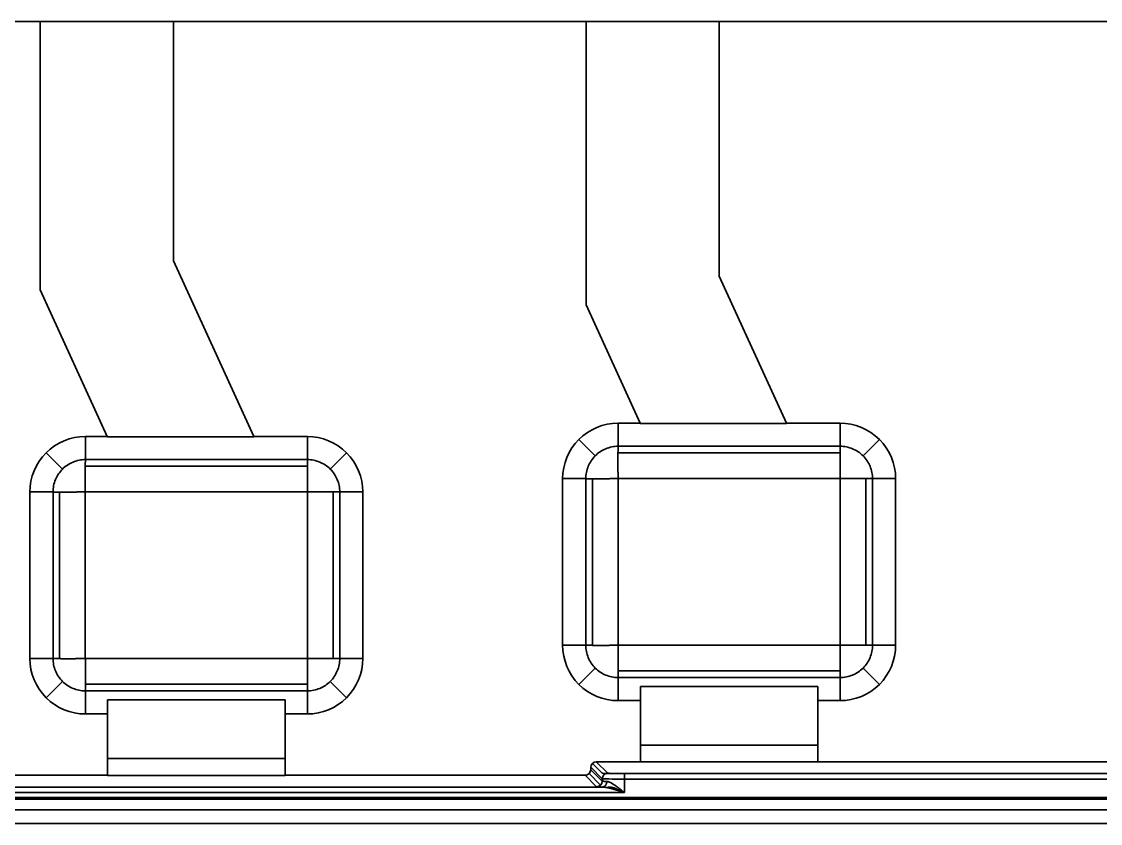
# Model space of a CAD drawing. Header units: millimetres. Extents: x 283 to 793, y 391 to 631.
# Drawn here: x 390.2 to 487.4, y 559.1 to 631.4 of the extents above; entities that cross this region are included whole.
import ezdxf

# ---------------------------------------------------------------- set-up
doc = ezdxf.new("R2010")
doc.units = ezdxf.units.MM
doc.layers.add('4', color=7, linetype='Continuous', true_color=0xffffff)

msp = doc.modelspace()

# ---------------------------------------------------------------- linework, layer by layer
at = {"layer": '4', "color": 7, "linetype": 'Continuous', "lineweight": 35}
for p, q in [((391.912, 631.351), (355.532, 631.351)), ((391.912, 631.351), (403.912, 631.351)), ((391.912, 631.351), (391.912, 607.188)), ((441.092, 631.351), (403.912, 631.351)), ((403.912, 631.351), (403.912, 609.8)), ((441.092, 631.351), (441.092, 605.818)), ((441.092, 631.351), (453.092, 631.351)), ((488.092, 631.351), (453.092, 631.351)), ((453.092, 631.351), (453.092, 608.43)), ((411.146, 593.973), (403.912, 609.8)), ((459.151, 595.173), (453.092, 608.43)), ((391.912, 607.188), (397.952, 593.973)), ((441.092, 605.818), (445.957, 595.173)), ((445.957, 595.173), (443.982, 595.173)), ((443.982, 595.173), (443.982, 593.089)), ((445.957, 595.173), (445.971, 595.142)), ((459.165, 595.142), (445.971, 595.142)), ((463.982, 595.173), (459.151, 595.173)), ((459.151, 595.173), (459.165, 595.142)), ((463.982, 595.173), (463.982, 593.089)), ((397.952, 593.973), (395.982, 593.973)), ((395.982, 593.973), (395.982, 591.889)), ((397.952, 593.973), (397.966, 593.942)), ((411.16, 593.942), (397.966, 593.942)), ((415.982, 593.973), (411.146, 593.973)), ((411.146, 593.973), (411.16, 593.942)), ((415.982, 593.973), (415.982, 591.889)), ((441.92, 592.235), (440.447, 593.708)), ((443.982, 593.089), (463.982, 593.089)), ((467.518, 593.708), (466.045, 592.235)), ((392.447, 592.508), (393.92, 591.035)), ((418.045, 591.035), (419.518, 592.508)), ((443.967, 592.493), (463.982, 592.493)), ((395.967, 591.293), (415.982, 591.293)), ((395.982, 591.889), (415.982, 591.889)), ((438.982, 590.173), (441.066, 590.173)), ((438.982, 575.173), (438.982, 590.173)), ((441.066, 575.173), (441.066, 590.173)), ((441.662, 575.158), (441.662, 590.167)), ((466.303, 590.188), (466.303, 575.173)), ((468.982, 590.173), (466.899, 590.173)), ((466.899, 590.173), (466.899, 575.173)), ((468.982, 590.173), (468.982, 575.173)), ((390.982, 573.973), (390.982, 588.973)), ((390.982, 588.973), (393.066, 588.973)), ((393.066, 573.973), (393.066, 588.973)), ((393.662, 573.958), (393.662, 588.967)), ((418.303, 588.988), (418.303, 573.973)), ((418.899, 588.973), (418.899, 573.973)), ((420.982, 588.973), (418.899, 588.973)), ((420.982, 588.973), (420.982, 573.973)), ((438.982, 575.173), (441.066, 575.173)), ((468.982, 575.173), (466.899, 575.173)), ((390.982, 573.973), (393.066, 573.973)), ((420.982, 573.973), (418.899, 573.973)), ((440.447, 571.637), (441.92, 573.111)), ((463.997, 572.852), (443.982, 572.852)), ((466.045, 573.111), (467.518, 571.637)), ((393.92, 571.911), (392.447, 570.437)), ((415.997, 571.652), (395.982, 571.652)), ((419.518, 570.437), (418.045, 571.911)), ((443.982, 570.173), (443.982, 572.256)), ((463.982, 572.256), (443.982, 572.256)), ((463.982, 570.173), (463.982, 572.256)), ((395.982, 568.973), (395.982, 571.056)), ((415.982, 571.056), (395.982, 571.056)), ((415.982, 568.973), (415.982, 571.056)), ((445.982, 570.173), (445.982, 571.447)), ((445.982, 571.447), (461.982, 571.447)), ((461.982, 571.447), (461.982, 570.173)), ((397.982, 568.973), (397.982, 570.247)), ((397.982, 570.247), (413.982, 570.247)), ((413.982, 570.247), (413.982, 568.973)), ((445.982, 570.173), (443.982, 570.173)), ((445.982, 570.173), (445.982, 564.673)), ((461.982, 564.673), (461.982, 570.173)), ((463.982, 570.173), (461.982, 570.173)), ((397.982, 568.973), (395.982, 568.973)), ((397.982, 568.973), (397.982, 563.454)), ((413.982, 563.454), (413.982, 568.973)), ((415.982, 568.973), (413.982, 568.973)), ((445.982, 566.173), (461.982, 566.173)), ((397.982, 564.973), (413.982, 564.973)), ((442.548, 563.135), (441.512, 564.17)), ((441.512, 563.956), (441.512, 564.17)), ((441.512, 563.956), (442.548, 562.92)), ((442.548, 563.637), (441.66, 564.526)), ((445.982, 564.673), (442.015, 564.673)), ((442.015, 564.673), (443.051, 563.637)), ((445.982, 564.673), (445.982, 564.659)), ((461.982, 564.659), (445.982, 564.659)), ((499.982, 564.673), (461.982, 564.673)), ((461.982, 564.673), (461.982, 564.659)), ((374.606, 563.454), (397.982, 563.454)), ((397.982, 563.454), (397.982, 563.44)), ((397.982, 563.44), (413.982, 563.44)), ((413.982, 563.454), (441.01, 563.454)), ((413.982, 563.454), (413.982, 563.44)), ((442.046, 562.418), (441.01, 563.454)), ((442.401, 562.565), (441.365, 563.601)), ((442.548, 563.135), (442.548, 562.92)), ((442.583, 562.914), (442.583, 563.13)), ((444.558, 563.109), (444.558, 563.611)), ((598.228, 563.611), (444.558, 563.611)), ((444.558, 563.603), (598.237, 563.603)), ((444.558, 563.109), (598.228, 563.109)), ((444.558, 561.89), (444.558, 563.109)), ((371.058, 561.89), (444.558, 561.89)), ((442.561, 562.392), (373.055, 562.392)), ((343.519, 561.312), (603.283, 561.312)), ((603.28, 561.329), (343.522, 561.329)), ((598.228, 561.444), (348.574, 561.444)), ((343.505, 560.324), (603.297, 560.324)), ((346.327, 559.114), (599.973, 559.114))]:
    msp.add_line(p, q, dxfattribs=at)
for centre, start, end in [((443.982, 590.173), 90, 180.00001), ((463.982, 590.173), 360, 90.00001), ((395.982, 588.973), 90, 180.00001), ((415.982, 588.973), 360, 90.00001), ((443.982, 575.173), 180, 270.00001), ((463.982, 575.173), 270, 0.00001), ((395.982, 573.973), 180, 270.00001), ((415.982, 573.973), 270, 0.00001)]:
    msp.add_arc(centre, 5, start, end, dxfattribs=at)
for centre, major_axis, ratio, start_param, end_param in [((441.01, 563.956), (-0.355, 0.355), 0.999695, 2.356347, 3.926839), ((442.015, 564.17), (0.355, -0.355), 0.999695, 2.356347, 3.926839), ((442.046, 562.92), (0.355, 0.355), 0.999695, 3.927143, 5.497635), ((443.051, 563.135), (-0.355, -0.355), 0.999695, 3.927143, 5.497635), ((444.558, 563.638), (2.01, 0), 0.017455, 3.163411, 4.712389), ((444.558, 563.135), (2.01, 0), 0.013091, 3.159046, 4.712389), ((444.558, 563.638), (1.507, 0), 0.017455, 3.159046, 4.712389)]:
    msp.add_ellipse(centre, major_axis=major_axis, ratio=ratio, start_param=start_param, end_param=end_param, dxfattribs=at)
for points, knots in [([(441.066, 590.173), (441.066, 590.364), (441.085, 590.555), (441.159, 590.929), (441.215, 591.112), (441.361, 591.465), (441.452, 591.634), (441.664, 591.952), (441.785, 592.1), (442.055, 592.37), (442.203, 592.492), (442.521, 592.704), (442.69, 592.794), (443.043, 592.94), (443.226, 592.996), (443.601, 593.07), (443.792, 593.089), (443.982, 593.089)], [0, 0, 0, 0, 0.125, 0.125, 0.25, 0.25, 0.375, 0.375, 0.5, 0.5, 0.625, 0.625, 0.75, 0.75, 0.875, 0.875, 1, 1, 1, 1]), ([(443.973, 590.182), (443.973, 590.191), (443.973, 590.209), (443.973, 590.235), (443.973, 590.262), (443.973, 590.288), (443.973, 590.315), (443.973, 590.341), (443.973, 590.367), (443.973, 590.392), (443.972, 590.418), (443.972, 590.444), (443.972, 590.469), (443.972, 590.494), (443.972, 590.519), (443.971, 590.544), (443.971, 590.569), (443.971, 590.594), (443.971, 590.618), (443.971, 590.642), (443.97, 590.666), (443.97, 590.69), (443.97, 590.714), (443.97, 590.738), (443.969, 590.761), (443.969, 590.785), (443.969, 590.808), (443.969, 590.831), (443.968, 590.853), (443.968, 590.876), (443.968, 590.899), (443.968, 590.921), (443.967, 590.943), (443.967, 590.965), (443.967, 590.987), (443.967, 591.008), (443.967, 591.029), (443.966, 591.051), (443.966, 591.072), (443.966, 591.093), (443.966, 591.113), (443.966, 591.134), (443.965, 591.154), (443.965, 591.174), (443.965, 591.194), (443.965, 591.214), (443.965, 591.234), (443.965, 591.253), (443.965, 591.272), (443.965, 591.291), (443.964, 591.31), (443.964, 591.329), (443.964, 591.347), (443.964, 591.366), (443.964, 591.384), (443.964, 591.402), (443.964, 591.42), (443.964, 591.437), (443.964, 591.455), (443.964, 591.472), (443.964, 591.489), (443.964, 591.506), (443.964, 591.523), (443.964, 591.54), (443.964, 591.556), (443.964, 591.572), (443.964, 591.589), (443.964, 591.604), (443.964, 591.62), (443.964, 591.636), (443.964, 591.651), (443.964, 591.666), (443.964, 591.681), (443.964, 591.696), (443.964, 591.711), (443.965, 591.726), (443.965, 591.74), (443.965, 591.754), (443.965, 591.769), (443.965, 591.782), (443.965, 591.796), (443.965, 591.81), (443.965, 591.823), (443.965, 591.837), (443.965, 591.85), (443.965, 591.863), (443.965, 591.876), (443.965, 591.888), (443.965, 591.901), (443.965, 591.913), (443.965, 591.925), (443.965, 591.937), (443.966, 591.949), (443.966, 591.961), (443.966, 591.973), (443.966, 591.984), (443.966, 591.996), (443.965, 592.023), (443.965, 592.065), (443.965, 592.121), (443.965, 592.176), (443.965, 592.229), (443.966, 592.28), (443.966, 592.329), (443.966, 592.376), (443.967, 592.422), (443.967, 592.466), (443.968, 592.508), (443.968, 592.549), (443.969, 592.588), (443.97, 592.626), (443.97, 592.662), (443.971, 592.696), (443.972, 592.729), (443.973, 592.76), (443.974, 592.79), (443.975, 592.819), (443.976, 592.846), (443.977, 592.872), (443.978, 592.896), (443.978, 592.92), (443.979, 592.942), (443.98, 592.963), (443.981, 592.982), (443.981, 593.001), (443.982, 593.018), (443.982, 593.035), (443.982, 593.05), (443.982, 593.06), (443.982, 593.064)], [0, 0, 0, 0, 0.006837, 0.013641, 0.020414, 0.027154, 0.033861, 0.040536, 0.047179, 0.053789, 0.060365, 0.066909, 0.07342, 0.079898, 0.086342, 0.092753, 0.099131, 0.105475, 0.111786, 0.118063, 0.124306, 0.130516, 0.136691, 0.142833, 0.148941, 0.155014, 0.161054, 0.167059, 0.173031, 0.178968, 0.18487, 0.190739, 0.196573, 0.202372, 0.208138, 0.213868, 0.219565, 0.225226, 0.230854, 0.236446, 0.242004, 0.247528, 0.253017, 0.258471, 0.26389, 0.269275, 0.274626, 0.279941, 0.285222, 0.290469, 0.295681, 0.300858, 0.306, 0.311108, 0.316181, 0.32122, 0.326224, 0.331193, 0.336128, 0.341029, 0.345895, 0.350726, 0.355523, 0.360286, 0.365014, 0.369708, 0.374367, 0.378992, 0.383583, 0.38814, 0.392663, 0.397151, 0.401605, 0.406025, 0.410411, 0.414764, 0.419082, 0.423366, 0.427617, 0.431833, 0.436016, 0.440166, 0.444281, 0.448364, 0.452412, 0.456428, 0.460409, 0.464358, 0.468273, 0.472155, 0.476004, 0.47982, 0.483603, 0.487353, 0.49107, 0.494754, 0.498406, 0.502025, 0.521028, 0.539813, 0.558379, 0.576729, 0.594862, 0.612781, 0.630486, 0.64798, 0.665264, 0.682341, 0.699214, 0.715884, 0.732356, 0.748632, 0.764717, 0.780613, 0.796326, 0.811859, 0.827217, 0.842406, 0.85743, 0.872296, 0.887009, 0.901574, 0.916, 0.930291, 0.944457, 0.958502, 0.972436, 0.986266, 1, 1, 1, 1]), ([(463.982, 590.182), (463.982, 590.346), (463.982, 590.51), (463.982, 590.834), (463.982, 590.993), (463.982, 591.304), (463.982, 591.455), (463.982, 591.745), (463.982, 591.884), (463.982, 592.144), (463.982, 592.266), (463.982, 592.491), (463.982, 592.593), (463.982, 592.776), (463.982, 592.856), (463.982, 592.991), (463.982, 593.047), (463.982, 593.089)], [0, 0, 0, 0, 0.125, 0.125, 0.25, 0.25, 0.375, 0.375, 0.5, 0.5, 0.625, 0.625, 0.75, 0.75, 0.875, 0.875, 1, 1, 1, 1]), ([(463.982, 593.089), (464.173, 593.089), (464.364, 593.07), (464.739, 592.996), (464.922, 592.94), (465.275, 592.794), (465.444, 592.704), (465.761, 592.492), (465.91, 592.37), (466.18, 592.1), (466.301, 591.952), (466.513, 591.634), (466.604, 591.465), (466.75, 591.112), (466.805, 590.929), (466.88, 590.555), (466.899, 590.364), (466.899, 590.173)], [0, 0, 0, 0, 0.125, 0.125, 0.25, 0.25, 0.375, 0.375, 0.5, 0.5, 0.625, 0.625, 0.75, 0.75, 0.875, 0.875, 1, 1, 1, 1]), ([(393.066, 588.973), (393.066, 589.164), (393.085, 589.355), (393.159, 589.729), (393.215, 589.912), (393.361, 590.265), (393.452, 590.434), (393.664, 590.752), (393.785, 590.9), (394.055, 591.17), (394.203, 591.292), (394.521, 591.504), (394.69, 591.594), (395.043, 591.74), (395.226, 591.796), (395.601, 591.87), (395.792, 591.889), (395.982, 591.889)], [0, 0, 0, 0, 0.125, 0.125, 0.25, 0.25, 0.375, 0.375, 0.5, 0.5, 0.625, 0.625, 0.75, 0.75, 0.875, 0.875, 1, 1, 1, 1]), ([(395.973, 588.982), (395.973, 588.991), (395.973, 589.009), (395.973, 589.035), (395.973, 589.062), (395.973, 589.088), (395.973, 589.115), (395.973, 589.141), (395.973, 589.167), (395.973, 589.192), (395.972, 589.218), (395.972, 589.244), (395.972, 589.269), (395.972, 589.294), (395.972, 589.319), (395.971, 589.344), (395.971, 589.369), (395.971, 589.394), (395.971, 589.418), (395.971, 589.442), (395.97, 589.466), (395.97, 589.49), (395.97, 589.514), (395.97, 589.538), (395.969, 589.561), (395.969, 589.585), (395.969, 589.608), (395.969, 589.631), (395.968, 589.653), (395.968, 589.676), (395.968, 589.699), (395.968, 589.721), (395.967, 589.743), (395.967, 589.765), (395.967, 589.787), (395.967, 589.808), (395.967, 589.829), (395.966, 589.851), (395.966, 589.872), (395.966, 589.893), (395.966, 589.913), (395.966, 589.934), (395.965, 589.954), (395.965, 589.974), (395.965, 589.994), (395.965, 590.014), (395.965, 590.034), (395.965, 590.053), (395.965, 590.072), (395.965, 590.091), (395.964, 590.11), (395.964, 590.129), (395.964, 590.147), (395.964, 590.166), (395.964, 590.184), (395.964, 590.202), (395.964, 590.22), (395.964, 590.237), (395.964, 590.255), (395.964, 590.272), (395.964, 590.289), (395.964, 590.306), (395.964, 590.323), (395.964, 590.34), (395.964, 590.356), (395.964, 590.372), (395.964, 590.389), (395.964, 590.404), (395.964, 590.42), (395.964, 590.436), (395.964, 590.451), (395.964, 590.466), (395.964, 590.481), (395.964, 590.496), (395.964, 590.511), (395.965, 590.526), (395.965, 590.54), (395.965, 590.554), (395.965, 590.569), (395.965, 590.582), (395.965, 590.596), (395.965, 590.61), (395.965, 590.623), (395.965, 590.637), (395.965, 590.65), (395.965, 590.663), (395.965, 590.676), (395.965, 590.688), (395.965, 590.701), (395.965, 590.713), (395.965, 590.725), (395.965, 590.737), (395.966, 590.749), (395.966, 590.761), (395.966, 590.773), (395.966, 590.784), (395.966, 590.796), (395.965, 590.823), (395.965, 590.865), (395.965, 590.921), (395.965, 590.976), (395.965, 591.029), (395.966, 591.08), (395.966, 591.129), (395.966, 591.176), (395.967, 591.222), (395.967, 591.266), (395.968, 591.308), (395.968, 591.349), (395.969, 591.388), (395.97, 591.426), (395.97, 591.462), (395.971, 591.496), (395.972, 591.529), (395.973, 591.56), (395.974, 591.59), (395.975, 591.619), (395.976, 591.646), (395.977, 591.672), (395.978, 591.696), (395.978, 591.72), (395.979, 591.742), (395.98, 591.763), (395.981, 591.782), (395.981, 591.801), (395.982, 591.818), (395.982, 591.835), (395.982, 591.85), (395.982, 591.86), (395.982, 591.864)], [0, 0, 0, 0, 0.006837, 0.013641, 0.020414, 0.027154, 0.033861, 0.040536, 0.047179, 0.053789, 0.060365, 0.066909, 0.07342, 0.079898, 0.086342, 0.092753, 0.099131, 0.105475, 0.111786, 0.118063, 0.124306, 0.130516, 0.136691, 0.142833, 0.148941, 0.155014, 0.161054, 0.167059, 0.173031, 0.178968, 0.18487, 0.190739, 0.196573, 0.202372, 0.208138, 0.213868, 0.219565, 0.225226, 0.230854, 0.236446, 0.242004, 0.247528, 0.253017, 0.258471, 0.26389, 0.269275, 0.274626, 0.279941, 0.285222, 0.290469, 0.295681, 0.300858, 0.306, 0.311108, 0.316181, 0.32122, 0.326224, 0.331193, 0.336128, 0.341029, 0.345895, 0.350726, 0.355523, 0.360286, 0.365014, 0.369708, 0.374367, 0.378992, 0.383583, 0.38814, 0.392663, 0.397151, 0.401605, 0.406025, 0.410411, 0.414764, 0.419082, 0.423366, 0.427617, 0.431833, 0.436016, 0.440166, 0.444281, 0.448364, 0.452412, 0.456428, 0.460409, 0.464358, 0.468273, 0.472155, 0.476004, 0.47982, 0.483603, 0.487353, 0.49107, 0.494754, 0.498406, 0.502025, 0.521028, 0.539813, 0.558379, 0.576729, 0.594862, 0.612781, 0.630486, 0.64798, 0.665264, 0.682341, 0.699214, 0.715884, 0.732356, 0.748632, 0.764717, 0.780613, 0.796326, 0.811859, 0.827217, 0.842406, 0.85743, 0.872296, 0.887009, 0.901574, 0.916, 0.930291, 0.944457, 0.958502, 0.972436, 0.986266, 1, 1, 1, 1]), ([(415.982, 588.982), (415.982, 589.146), (415.982, 589.31), (415.982, 589.634), (415.982, 589.793), (415.982, 590.104), (415.982, 590.255), (415.982, 590.545), (415.982, 590.684), (415.982, 590.944), (415.982, 591.066), (415.982, 591.291), (415.982, 591.393), (415.982, 591.576), (415.982, 591.656), (415.982, 591.791), (415.982, 591.847), (415.982, 591.889)], [0, 0, 0, 0, 0.125, 0.125, 0.25, 0.25, 0.375, 0.375, 0.5, 0.5, 0.625, 0.625, 0.75, 0.75, 0.875, 0.875, 1, 1, 1, 1]), ([(415.982, 591.889), (416.173, 591.889), (416.364, 591.87), (416.739, 591.796), (416.922, 591.74), (417.275, 591.594), (417.444, 591.504), (417.761, 591.292), (417.91, 591.17), (418.18, 590.9), (418.301, 590.752), (418.513, 590.434), (418.604, 590.265), (418.75, 589.912), (418.805, 589.729), (418.88, 589.355), (418.899, 589.164), (418.899, 588.973)], [0, 0, 0, 0, 0.125, 0.125, 0.25, 0.25, 0.375, 0.375, 0.5, 0.5, 0.625, 0.625, 0.75, 0.75, 0.875, 0.875, 1, 1, 1, 1]), ([(443.973, 590.182), (443.964, 590.182), (443.945, 590.182), (443.917, 590.182), (443.888, 590.182), (443.86, 590.182), (443.831, 590.182), (443.803, 590.182), (443.775, 590.181), (443.746, 590.181), (443.718, 590.181), (443.69, 590.181), (443.662, 590.18), (443.633, 590.18), (443.605, 590.18), (443.577, 590.179), (443.549, 590.179), (443.521, 590.178), (443.493, 590.178), (443.465, 590.177), (443.437, 590.177), (443.409, 590.176), (443.381, 590.176), (443.353, 590.175), (443.325, 590.175), (443.298, 590.174), (443.27, 590.173), (443.243, 590.173), (443.215, 590.172), (443.188, 590.171), (443.16, 590.17), (443.133, 590.169), (443.106, 590.169), (443.078, 590.168), (443.051, 590.167), (443.024, 590.166), (443.003, 590.165), (442.986, 590.165), (442.97, 590.164), (442.947, 590.164), (442.918, 590.164), (442.883, 590.164), (442.842, 590.164), (442.794, 590.164), (442.741, 590.164), (442.682, 590.164), (442.618, 590.164), (442.548, 590.164), (442.473, 590.164), (442.394, 590.164), (442.31, 590.164), (442.223, 590.165), (442.151, 590.165), (442.095, 590.165), (442.057, 590.165), (442.02, 590.165), (441.983, 590.165), (441.946, 590.165), (441.91, 590.166), (441.875, 590.166), (441.84, 590.166), (441.806, 590.166), (441.772, 590.166), (441.739, 590.166), (441.706, 590.166), (441.674, 590.167), (441.643, 590.167), (441.612, 590.167), (441.582, 590.167), (441.553, 590.167), (441.524, 590.167), (441.496, 590.168), (441.468, 590.168), (441.441, 590.168), (441.415, 590.168), (441.39, 590.168), (441.365, 590.169), (441.341, 590.169), (441.317, 590.169), (441.295, 590.169), (441.273, 590.17), (441.251, 590.17), (441.231, 590.17), (441.211, 590.17), (441.192, 590.171), (441.173, 590.171), (441.156, 590.171), (441.139, 590.171), (441.123, 590.172), (441.107, 590.172), (441.093, 590.172), (441.079, 590.172), (441.07, 590.173), (441.066, 590.173)], [0, 0, 0, 0, 0.00721, 0.014419, 0.021629, 0.028838, 0.036048, 0.043257, 0.050467, 0.057677, 0.064887, 0.072096, 0.079306, 0.086516, 0.093726, 0.100937, 0.108147, 0.115357, 0.122568, 0.129778, 0.136989, 0.1442, 0.151411, 0.158622, 0.165833, 0.173045, 0.180256, 0.187468, 0.19468, 0.201892, 0.209105, 0.216317, 0.22353, 0.230743, 0.237957, 0.24517, 0.252384, 0.254972, 0.259297, 0.265361, 0.273163, 0.282703, 0.293981, 0.306997, 0.321751, 0.338243, 0.356474, 0.376442, 0.398148, 0.421593, 0.446775, 0.473695, 0.502353, 0.514795, 0.527236, 0.539677, 0.552118, 0.564559, 0.577, 0.589441, 0.601882, 0.614323, 0.626764, 0.639206, 0.651647, 0.664088, 0.676529, 0.68897, 0.701411, 0.713852, 0.726293, 0.738735, 0.751176, 0.763617, 0.776058, 0.788499, 0.80094, 0.813382, 0.825823, 0.838264, 0.850705, 0.863146, 0.875588, 0.888029, 0.90047, 0.912911, 0.925352, 0.937794, 0.950235, 0.962676, 0.975117, 0.987559, 1, 1, 1, 1]), ([(463.992, 590.182), (464.001, 590.182), (464.018, 590.182), (464.045, 590.182), (464.072, 590.182), (464.098, 590.182), (464.124, 590.182), (464.15, 590.182), (464.176, 590.182), (464.202, 590.183), (464.228, 590.183), (464.253, 590.183), (464.279, 590.183), (464.304, 590.183), (464.329, 590.184), (464.354, 590.184), (464.379, 590.184), (464.403, 590.184), (464.428, 590.184), (464.452, 590.185), (464.476, 590.185), (464.5, 590.185), (464.524, 590.185), (464.547, 590.186), (464.571, 590.186), (464.594, 590.186), (464.617, 590.186), (464.64, 590.187), (464.663, 590.187), (464.686, 590.187), (464.708, 590.187), (464.73, 590.188), (464.752, 590.188), (464.774, 590.188), (464.796, 590.188), (464.818, 590.188), (464.839, 590.189), (464.86, 590.189), (464.881, 590.189), (464.902, 590.189), (464.923, 590.189), (464.943, 590.19), (464.964, 590.19), (464.984, 590.19), (465.004, 590.19), (465.024, 590.19), (465.043, 590.19), (465.063, 590.19), (465.082, 590.191), (465.101, 590.191), (465.12, 590.191), (465.139, 590.191), (465.157, 590.191), (465.175, 590.191), (465.194, 590.191), (465.212, 590.191), (465.229, 590.191), (465.247, 590.191), (465.265, 590.191), (465.282, 590.191), (465.299, 590.191), (465.316, 590.191), (465.333, 590.191), (465.349, 590.191), (465.366, 590.191), (465.382, 590.191), (465.398, 590.191), (465.414, 590.191), (465.43, 590.191), (465.445, 590.191), (465.461, 590.191), (465.476, 590.191), (465.491, 590.191), (465.506, 590.191), (465.521, 590.191), (465.535, 590.191), (465.55, 590.191), (465.564, 590.191), (465.578, 590.19), (465.592, 590.19), (465.606, 590.19), (465.619, 590.19), (465.633, 590.19), (465.646, 590.19), (465.659, 590.19), (465.672, 590.19), (465.685, 590.19), (465.698, 590.19), (465.71, 590.19), (465.723, 590.19), (465.735, 590.19), (465.747, 590.19), (465.759, 590.19), (465.771, 590.19), (465.782, 590.19), (465.794, 590.19), (465.805, 590.19), (465.832, 590.19), (465.875, 590.19), (465.931, 590.19), (465.986, 590.19), (466.038, 590.19), (466.089, 590.19), (466.139, 590.189), (466.186, 590.189), (466.232, 590.189), (466.276, 590.188), (466.318, 590.188), (466.359, 590.187), (466.398, 590.186), (466.435, 590.186), (466.471, 590.185), (466.506, 590.184), (466.538, 590.183), (466.57, 590.182), (466.6, 590.181), (466.628, 590.18), (466.656, 590.179), (466.682, 590.179), (466.706, 590.178), (466.729, 590.177), (466.752, 590.176), (466.772, 590.175), (466.792, 590.175), (466.811, 590.174), (466.828, 590.174), (466.844, 590.173), (466.86, 590.173), (466.869, 590.173), (466.874, 590.173)], [0, 0, 0, 0, 0.006837, 0.013642, 0.020414, 0.027155, 0.033862, 0.040538, 0.04718, 0.05379, 0.060367, 0.066911, 0.073423, 0.0799, 0.086345, 0.092756, 0.099134, 0.105479, 0.111789, 0.118067, 0.12431, 0.13052, 0.136695, 0.142837, 0.148945, 0.155019, 0.161059, 0.167064, 0.173036, 0.178973, 0.184876, 0.190744, 0.196579, 0.202378, 0.208144, 0.213875, 0.219571, 0.225233, 0.23086, 0.236453, 0.242011, 0.247535, 0.253024, 0.258478, 0.263898, 0.269283, 0.274634, 0.279949, 0.285231, 0.290477, 0.295689, 0.300866, 0.306009, 0.311117, 0.31619, 0.321229, 0.326233, 0.331203, 0.336138, 0.341038, 0.345904, 0.350736, 0.355533, 0.360296, 0.365024, 0.369718, 0.374377, 0.379003, 0.383594, 0.38815, 0.392673, 0.397161, 0.401616, 0.406036, 0.410422, 0.414774, 0.419093, 0.423377, 0.427627, 0.431844, 0.436027, 0.440177, 0.444293, 0.448375, 0.452423, 0.456439, 0.460421, 0.464369, 0.468284, 0.472167, 0.476016, 0.479831, 0.483614, 0.487364, 0.491082, 0.494766, 0.498418, 0.502037, 0.521039, 0.539823, 0.558389, 0.576739, 0.594872, 0.61279, 0.630495, 0.647988, 0.665272, 0.682349, 0.699221, 0.715891, 0.732362, 0.748638, 0.764722, 0.780618, 0.79633, 0.811863, 0.827221, 0.842409, 0.857434, 0.872299, 0.887011, 0.901576, 0.916002, 0.930293, 0.944458, 0.958503, 0.972437, 0.986266, 1, 1, 1, 1]), ([(395.973, 588.982), (395.964, 588.982), (395.945, 588.982), (395.917, 588.982), (395.888, 588.982), (395.86, 588.982), (395.831, 588.982), (395.803, 588.982), (395.775, 588.981), (395.746, 588.981), (395.718, 588.981), (395.69, 588.981), (395.662, 588.98), (395.633, 588.98), (395.605, 588.98), (395.577, 588.979), (395.549, 588.979), (395.521, 588.978), (395.493, 588.978), (395.465, 588.977), (395.437, 588.977), (395.409, 588.976), (395.381, 588.976), (395.353, 588.975), (395.325, 588.975), (395.298, 588.974), (395.27, 588.973), (395.243, 588.973), (395.215, 588.972), (395.188, 588.971), (395.16, 588.97), (395.133, 588.969), (395.106, 588.969), (395.078, 588.968), (395.051, 588.967), (395.024, 588.966), (395.003, 588.965), (394.986, 588.965), (394.97, 588.964), (394.947, 588.964), (394.918, 588.964), (394.883, 588.964), (394.842, 588.964), (394.794, 588.964), (394.741, 588.964), (394.682, 588.964), (394.618, 588.964), (394.548, 588.964), (394.473, 588.964), (394.394, 588.964), (394.31, 588.964), (394.223, 588.965), (394.151, 588.965), (394.095, 588.965), (394.057, 588.965), (394.02, 588.965), (393.983, 588.965), (393.946, 588.965), (393.91, 588.966), (393.875, 588.966), (393.84, 588.966), (393.806, 588.966), (393.772, 588.966), (393.739, 588.966), (393.706, 588.966), (393.674, 588.967), (393.643, 588.967), (393.612, 588.967), (393.582, 588.967), (393.553, 588.967), (393.524, 588.967), (393.496, 588.968), (393.468, 588.968), (393.441, 588.968), (393.415, 588.968), (393.39, 588.968), (393.365, 588.969), (393.341, 588.969), (393.317, 588.969), (393.295, 588.969), (393.273, 588.97), (393.251, 588.97), (393.231, 588.97), (393.211, 588.97), (393.192, 588.971), (393.173, 588.971), (393.156, 588.971), (393.139, 588.971), (393.123, 588.972), (393.107, 588.972), (393.093, 588.972), (393.079, 588.972), (393.07, 588.973), (393.066, 588.973)], [0, 0, 0, 0, 0.00721, 0.014419, 0.021629, 0.028838, 0.036048, 0.043257, 0.050467, 0.057677, 0.064887, 0.072096, 0.079306, 0.086516, 0.093726, 0.100937, 0.108147, 0.115357, 0.122568, 0.129778, 0.136989, 0.1442, 0.151411, 0.158622, 0.165833, 0.173045, 0.180256, 0.187468, 0.19468, 0.201892, 0.209105, 0.216317, 0.22353, 0.230743, 0.237957, 0.24517, 0.252384, 0.254972, 0.259297, 0.265361, 0.273163, 0.282703, 0.293981, 0.306997, 0.321751, 0.338243, 0.356474, 0.376442, 0.398148, 0.421593, 0.446775, 0.473695, 0.502353, 0.514795, 0.527236, 0.539677, 0.552118, 0.564559, 0.577, 0.589441, 0.601882, 0.614323, 0.626764, 0.639206, 0.651647, 0.664088, 0.676529, 0.68897, 0.701411, 0.713852, 0.726293, 0.738735, 0.751176, 0.763617, 0.776058, 0.788499, 0.80094, 0.813382, 0.825823, 0.838264, 0.850705, 0.863146, 0.875588, 0.888029, 0.90047, 0.912911, 0.925352, 0.937794, 0.950235, 0.962676, 0.975117, 0.987559, 1, 1, 1, 1]), ([(415.992, 588.982), (416.001, 588.982), (416.018, 588.982), (416.045, 588.982), (416.072, 588.982), (416.098, 588.982), (416.124, 588.982), (416.15, 588.982), (416.176, 588.982), (416.202, 588.983), (416.228, 588.983), (416.253, 588.983), (416.279, 588.983), (416.304, 588.983), (416.329, 588.984), (416.354, 588.984), (416.379, 588.984), (416.403, 588.984), (416.428, 588.984), (416.452, 588.985), (416.476, 588.985), (416.5, 588.985), (416.524, 588.985), (416.547, 588.986), (416.571, 588.986), (416.594, 588.986), (416.617, 588.986), (416.64, 588.987), (416.663, 588.987), (416.686, 588.987), (416.708, 588.987), (416.73, 588.988), (416.752, 588.988), (416.774, 588.988), (416.796, 588.988), (416.818, 588.988), (416.839, 588.989), (416.86, 588.989), (416.881, 588.989), (416.902, 588.989), (416.923, 588.989), (416.943, 588.99), (416.964, 588.99), (416.984, 588.99), (417.004, 588.99), (417.024, 588.99), (417.043, 588.99), (417.063, 588.99), (417.082, 588.991), (417.101, 588.991), (417.12, 588.991), (417.139, 588.991), (417.157, 588.991), (417.175, 588.991), (417.194, 588.991), (417.212, 588.991), (417.229, 588.991), (417.247, 588.991), (417.265, 588.991), (417.282, 588.991), (417.299, 588.991), (417.316, 588.991), (417.333, 588.991), (417.349, 588.991), (417.366, 588.991), (417.382, 588.991), (417.398, 588.991), (417.414, 588.991), (417.43, 588.991), (417.445, 588.991), (417.461, 588.991), (417.476, 588.991), (417.491, 588.991), (417.506, 588.991), (417.521, 588.991), (417.535, 588.991), (417.55, 588.991), (417.564, 588.991), (417.578, 588.99), (417.592, 588.99), (417.606, 588.99), (417.619, 588.99), (417.633, 588.99), (417.646, 588.99), (417.659, 588.99), (417.672, 588.99), (417.685, 588.99), (417.698, 588.99), (417.71, 588.99), (417.723, 588.99), (417.735, 588.99), (417.747, 588.99), (417.759, 588.99), (417.771, 588.99), (417.782, 588.99), (417.794, 588.99), (417.805, 588.99), (417.832, 588.99), (417.875, 588.99), (417.931, 588.99), (417.986, 588.99), (418.038, 588.99), (418.089, 588.99), (418.139, 588.989), (418.186, 588.989), (418.232, 588.989), (418.276, 588.988), (418.318, 588.988), (418.359, 588.987), (418.398, 588.986), (418.435, 588.986), (418.471, 588.985), (418.506, 588.984), (418.538, 588.983), (418.57, 588.982), (418.6, 588.981), (418.628, 588.98), (418.656, 588.979), (418.682, 588.979), (418.706, 588.978), (418.729, 588.977), (418.752, 588.976), (418.772, 588.975), (418.792, 588.975), (418.811, 588.974), (418.828, 588.974), (418.844, 588.973), (418.86, 588.973), (418.869, 588.973), (418.874, 588.973)], [0, 0, 0, 0, 0.006837, 0.013642, 0.020414, 0.027155, 0.033862, 0.040538, 0.04718, 0.05379, 0.060367, 0.066911, 0.073423, 0.0799, 0.086345, 0.092756, 0.099134, 0.105479, 0.111789, 0.118067, 0.12431, 0.13052, 0.136695, 0.142837, 0.148945, 0.155019, 0.161059, 0.167064, 0.173036, 0.178973, 0.184876, 0.190744, 0.196579, 0.202378, 0.208144, 0.213875, 0.219571, 0.225233, 0.23086, 0.236453, 0.242011, 0.247535, 0.253024, 0.258478, 0.263898, 0.269283, 0.274634, 0.279949, 0.285231, 0.290477, 0.295689, 0.300866, 0.306009, 0.311117, 0.31619, 0.321229, 0.326233, 0.331203, 0.336138, 0.341038, 0.345904, 0.350736, 0.355533, 0.360296, 0.365024, 0.369718, 0.374377, 0.379003, 0.383594, 0.38815, 0.392673, 0.397161, 0.401616, 0.406036, 0.410422, 0.414774, 0.419093, 0.423377, 0.427627, 0.431844, 0.436027, 0.440177, 0.444293, 0.448375, 0.452423, 0.456439, 0.460421, 0.464369, 0.468284, 0.472167, 0.476016, 0.479831, 0.483614, 0.487364, 0.491082, 0.494766, 0.498418, 0.502037, 0.521039, 0.539823, 0.558389, 0.576739, 0.594872, 0.61279, 0.630495, 0.647988, 0.665272, 0.682349, 0.699221, 0.715891, 0.732362, 0.748638, 0.764722, 0.780618, 0.79633, 0.811863, 0.827221, 0.842409, 0.857434, 0.872299, 0.887011, 0.901576, 0.916002, 0.930293, 0.944458, 0.958503, 0.972437, 0.986266, 1, 1, 1, 1]), ([(443.982, 572.256), (443.792, 572.256), (443.601, 572.275), (443.226, 572.35), (443.043, 572.405), (442.69, 572.551), (442.521, 572.642), (442.204, 572.854), (442.055, 572.976), (441.785, 573.246), (441.664, 573.394), (441.452, 573.711), (441.361, 573.88), (441.215, 574.233), (441.159, 574.417), (441.085, 574.791), (441.066, 574.982), (441.066, 575.173)], [0, 0, 0, 0, 0.125, 0.125, 0.25, 0.25, 0.375, 0.375, 0.5, 0.5, 0.625, 0.625, 0.75, 0.75, 0.875, 0.875, 1, 1, 1, 1]), ([(443.973, 575.164), (443.964, 575.164), (443.947, 575.164), (443.92, 575.164), (443.893, 575.164), (443.867, 575.163), (443.841, 575.163), (443.815, 575.163), (443.789, 575.163), (443.763, 575.163), (443.737, 575.163), (443.712, 575.163), (443.686, 575.162), (443.661, 575.162), (443.636, 575.162), (443.611, 575.162), (443.586, 575.162), (443.562, 575.161), (443.537, 575.161), (443.513, 575.161), (443.489, 575.161), (443.465, 575.16), (443.441, 575.16), (443.417, 575.16), (443.394, 575.16), (443.371, 575.159), (443.348, 575.159), (443.325, 575.159), (443.302, 575.159), (443.279, 575.158), (443.257, 575.158), (443.234, 575.158), (443.212, 575.158), (443.19, 575.158), (443.169, 575.157), (443.147, 575.157), (443.126, 575.157), (443.105, 575.157), (443.084, 575.156), (443.063, 575.156), (443.042, 575.156), (443.021, 575.156), (443.001, 575.156), (442.981, 575.156), (442.961, 575.156), (442.941, 575.155), (442.922, 575.155), (442.902, 575.155), (442.883, 575.155), (442.864, 575.155), (442.845, 575.155), (442.826, 575.155), (442.808, 575.155), (442.789, 575.155), (442.771, 575.155), (442.753, 575.155), (442.735, 575.154), (442.718, 575.154), (442.7, 575.154), (442.683, 575.154), (442.666, 575.154), (442.649, 575.154), (442.632, 575.154), (442.615, 575.154), (442.599, 575.154), (442.583, 575.154), (442.567, 575.154), (442.551, 575.154), (442.535, 575.155), (442.519, 575.155), (442.504, 575.155), (442.489, 575.155), (442.474, 575.155), (442.459, 575.155), (442.444, 575.155), (442.429, 575.155), (442.415, 575.155), (442.401, 575.155), (442.387, 575.155), (442.373, 575.155), (442.359, 575.155), (442.345, 575.155), (442.332, 575.155), (442.319, 575.155), (442.305, 575.156), (442.292, 575.156), (442.28, 575.156), (442.267, 575.156), (442.254, 575.156), (442.242, 575.156), (442.23, 575.156), (442.218, 575.156), (442.206, 575.156), (442.194, 575.156), (442.182, 575.156), (442.171, 575.156), (442.16, 575.156), (442.132, 575.156), (442.09, 575.156), (442.034, 575.156), (441.979, 575.156), (441.927, 575.156), (441.876, 575.156), (441.826, 575.156), (441.779, 575.156), (441.733, 575.157), (441.689, 575.157), (441.647, 575.158), (441.606, 575.158), (441.567, 575.159), (441.53, 575.16), (441.494, 575.161), (441.459, 575.162), (441.426, 575.162), (441.395, 575.163), (441.365, 575.164), (441.336, 575.165), (441.309, 575.166), (441.283, 575.167), (441.259, 575.168), (441.235, 575.169), (441.213, 575.169), (441.192, 575.17), (441.173, 575.171), (441.154, 575.171), (441.137, 575.172), (441.12, 575.172), (441.105, 575.173), (441.096, 575.173), (441.091, 575.173)], [0, 0, 0, 0, 0.006837, 0.013642, 0.020414, 0.027155, 0.033862, 0.040538, 0.04718, 0.05379, 0.060367, 0.066911, 0.073423, 0.0799, 0.086345, 0.092756, 0.099134, 0.105479, 0.111789, 0.118067, 0.12431, 0.13052, 0.136695, 0.142837, 0.148945, 0.155019, 0.161059, 0.167064, 0.173036, 0.178973, 0.184876, 0.190744, 0.196579, 0.202378, 0.208144, 0.213875, 0.219571, 0.225233, 0.23086, 0.236453, 0.242011, 0.247535, 0.253024, 0.258478, 0.263898, 0.269283, 0.274634, 0.279949, 0.285231, 0.290477, 0.295689, 0.300866, 0.306009, 0.311117, 0.31619, 0.321229, 0.326233, 0.331203, 0.336138, 0.341038, 0.345904, 0.350736, 0.355533, 0.360296, 0.365024, 0.369718, 0.374377, 0.379003, 0.383594, 0.38815, 0.392673, 0.397161, 0.401616, 0.406036, 0.410422, 0.414774, 0.419093, 0.423377, 0.427627, 0.431844, 0.436027, 0.440177, 0.444293, 0.448375, 0.452423, 0.456439, 0.460421, 0.464369, 0.468284, 0.472167, 0.476016, 0.479831, 0.483614, 0.487364, 0.491082, 0.494766, 0.498418, 0.502037, 0.521039, 0.539823, 0.558389, 0.576739, 0.594872, 0.61279, 0.630495, 0.647988, 0.665272, 0.682349, 0.699221, 0.715891, 0.732362, 0.748638, 0.764722, 0.780618, 0.79633, 0.811863, 0.827221, 0.842409, 0.857434, 0.872299, 0.887011, 0.901576, 0.916002, 0.930293, 0.944458, 0.958503, 0.972437, 0.986266, 1, 1, 1, 1]), ([(443.982, 575.164), (443.982, 575), (443.982, 574.836), (443.982, 574.512), (443.982, 574.352), (443.982, 574.041), (443.982, 573.89), (443.982, 573.6), (443.982, 573.462), (443.982, 573.201), (443.982, 573.079), (443.982, 572.855), (443.982, 572.752), (443.982, 572.57), (443.982, 572.49), (443.982, 572.354), (443.982, 572.299), (443.982, 572.256)], [0, 0, 0, 0, 0.125, 0.125, 0.25, 0.25, 0.375, 0.375, 0.5, 0.5, 0.625, 0.625, 0.75, 0.75, 0.875, 0.875, 1, 1, 1, 1]), ([(466.899, 575.173), (466.899, 574.982), (466.88, 574.791), (466.805, 574.417), (466.75, 574.233), (466.604, 573.88), (466.513, 573.711), (466.301, 573.394), (466.18, 573.246), (465.91, 572.976), (465.761, 572.854), (465.444, 572.642), (465.275, 572.552), (464.922, 572.405), (464.739, 572.35), (464.364, 572.275), (464.173, 572.256), (463.982, 572.256)], [0, 0, 0, 0, 0.125, 0.125, 0.25, 0.25, 0.375, 0.375, 0.5, 0.5, 0.625, 0.625, 0.75, 0.75, 0.875, 0.875, 1, 1, 1, 1]), ([(463.992, 575.164), (463.992, 575.155), (463.992, 575.137), (463.992, 575.11), (463.992, 575.084), (463.992, 575.057), (463.992, 575.031), (463.992, 575.005), (463.992, 574.979), (463.992, 574.953), (463.992, 574.927), (463.993, 574.902), (463.993, 574.877), (463.993, 574.851), (463.993, 574.826), (463.993, 574.801), (463.994, 574.777), (463.994, 574.752), (463.994, 574.728), (463.994, 574.703), (463.995, 574.679), (463.995, 574.655), (463.995, 574.631), (463.995, 574.608), (463.996, 574.584), (463.996, 574.561), (463.996, 574.538), (463.996, 574.515), (463.997, 574.492), (463.997, 574.47), (463.997, 574.447), (463.997, 574.425), (463.997, 574.403), (463.998, 574.381), (463.998, 574.359), (463.998, 574.337), (463.998, 574.316), (463.999, 574.295), (463.999, 574.274), (463.999, 574.253), (463.999, 574.232), (463.999, 574.212), (463.999, 574.192), (464, 574.171), (464, 574.151), (464, 574.132), (464, 574.112), (464, 574.093), (464, 574.073), (464, 574.054), (464, 574.035), (464, 574.017), (464.001, 573.998), (464.001, 573.98), (464.001, 573.962), (464.001, 573.944), (464.001, 573.926), (464.001, 573.908), (464.001, 573.891), (464.001, 573.873), (464.001, 573.856), (464.001, 573.839), (464.001, 573.822), (464.001, 573.806), (464.001, 573.789), (464.001, 573.773), (464.001, 573.757), (464.001, 573.741), (464.001, 573.725), (464.001, 573.71), (464.001, 573.694), (464.001, 573.679), (464, 573.664), (464, 573.649), (464, 573.634), (464, 573.62), (464, 573.605), (464, 573.591), (464, 573.577), (464, 573.563), (464, 573.549), (464, 573.536), (464, 573.522), (464, 573.509), (464, 573.496), (464, 573.483), (464, 573.47), (464, 573.457), (463.999, 573.445), (463.999, 573.432), (463.999, 573.42), (463.999, 573.408), (463.999, 573.396), (463.999, 573.384), (463.999, 573.373), (463.999, 573.361), (463.999, 573.35), (463.999, 573.323), (463.999, 573.281), (463.999, 573.224), (463.999, 573.17), (463.999, 573.117), (463.999, 573.066), (463.999, 573.017), (463.999, 572.969), (463.998, 572.924), (463.998, 572.879), (463.997, 572.837), (463.997, 572.796), (463.996, 572.757), (463.995, 572.72), (463.995, 572.684), (463.994, 572.65), (463.993, 572.617), (463.992, 572.585), (463.991, 572.555), (463.99, 572.527), (463.989, 572.5), (463.988, 572.474), (463.987, 572.449), (463.986, 572.426), (463.986, 572.404), (463.985, 572.383), (463.984, 572.363), (463.984, 572.345), (463.983, 572.327), (463.983, 572.311), (463.983, 572.295), (463.983, 572.286), (463.983, 572.281)], [0, 0, 0, 0, 0.006837, 0.013642, 0.020414, 0.027155, 0.033862, 0.040538, 0.04718, 0.05379, 0.060367, 0.066911, 0.073423, 0.0799, 0.086345, 0.092756, 0.099134, 0.105479, 0.111789, 0.118067, 0.12431, 0.13052, 0.136695, 0.142837, 0.148945, 0.155019, 0.161059, 0.167064, 0.173036, 0.178973, 0.184876, 0.190744, 0.196579, 0.202378, 0.208144, 0.213875, 0.219571, 0.225233, 0.23086, 0.236453, 0.242011, 0.247535, 0.253024, 0.258478, 0.263898, 0.269283, 0.274634, 0.279949, 0.285231, 0.290477, 0.295689, 0.300866, 0.306009, 0.311117, 0.31619, 0.321229, 0.326233, 0.331203, 0.336138, 0.341038, 0.345904, 0.350736, 0.355533, 0.360296, 0.365024, 0.369718, 0.374377, 0.379003, 0.383594, 0.38815, 0.392673, 0.397161, 0.401616, 0.406036, 0.410422, 0.414774, 0.419093, 0.423377, 0.427627, 0.431844, 0.436027, 0.440177, 0.444293, 0.448375, 0.452423, 0.456439, 0.460421, 0.464369, 0.468284, 0.472167, 0.476016, 0.479831, 0.483614, 0.487364, 0.491082, 0.494766, 0.498418, 0.502037, 0.521039, 0.539823, 0.558389, 0.576739, 0.594872, 0.61279, 0.630495, 0.647988, 0.665272, 0.682349, 0.699221, 0.715891, 0.732362, 0.748638, 0.764722, 0.780618, 0.79633, 0.811863, 0.827221, 0.842409, 0.857434, 0.872299, 0.887011, 0.901576, 0.916002, 0.930293, 0.944458, 0.958503, 0.972437, 0.986266, 1, 1, 1, 1]), ([(463.992, 575.173), (464.156, 575.173), (464.32, 575.173), (464.643, 575.173), (464.803, 575.173), (465.114, 575.173), (465.265, 575.173), (465.555, 575.173), (465.693, 575.173), (465.954, 575.173), (466.076, 575.173), (466.3, 575.173), (466.403, 575.173), (466.585, 575.173), (466.665, 575.173), (466.801, 575.173), (466.856, 575.173), (466.899, 575.173)], [0, 0, 0, 0, 0.125, 0.125, 0.25, 0.25, 0.375, 0.375, 0.5, 0.5, 0.625, 0.625, 0.75, 0.75, 0.875, 0.875, 1, 1, 1, 1]), ([(395.982, 571.056), (395.792, 571.056), (395.601, 571.075), (395.226, 571.15), (395.043, 571.205), (394.69, 571.351), (394.521, 571.442), (394.204, 571.654), (394.055, 571.776), (393.785, 572.046), (393.664, 572.194), (393.452, 572.511), (393.361, 572.68), (393.215, 573.033), (393.159, 573.217), (393.085, 573.591), (393.066, 573.782), (393.066, 573.973)], [0, 0, 0, 0, 0.125, 0.125, 0.25, 0.25, 0.375, 0.375, 0.5, 0.5, 0.625, 0.625, 0.75, 0.75, 0.875, 0.875, 1, 1, 1, 1]), ([(395.973, 573.964), (395.964, 573.964), (395.947, 573.964), (395.92, 573.964), (395.893, 573.964), (395.867, 573.963), (395.841, 573.963), (395.815, 573.963), (395.789, 573.963), (395.763, 573.963), (395.737, 573.963), (395.712, 573.963), (395.686, 573.962), (395.661, 573.962), (395.636, 573.962), (395.611, 573.962), (395.586, 573.962), (395.562, 573.961), (395.537, 573.961), (395.513, 573.961), (395.489, 573.961), (395.465, 573.96), (395.441, 573.96), (395.417, 573.96), (395.394, 573.96), (395.371, 573.959), (395.348, 573.959), (395.325, 573.959), (395.302, 573.959), (395.279, 573.958), (395.257, 573.958), (395.234, 573.958), (395.212, 573.958), (395.19, 573.958), (395.169, 573.957), (395.147, 573.957), (395.126, 573.957), (395.105, 573.957), (395.084, 573.956), (395.063, 573.956), (395.042, 573.956), (395.021, 573.956), (395.001, 573.956), (394.981, 573.956), (394.961, 573.956), (394.941, 573.955), (394.922, 573.955), (394.902, 573.955), (394.883, 573.955), (394.864, 573.955), (394.845, 573.955), (394.826, 573.955), (394.808, 573.955), (394.789, 573.955), (394.771, 573.955), (394.753, 573.955), (394.735, 573.954), (394.718, 573.954), (394.7, 573.954), (394.683, 573.954), (394.666, 573.954), (394.649, 573.954), (394.632, 573.954), (394.615, 573.954), (394.599, 573.954), (394.583, 573.954), (394.567, 573.954), (394.551, 573.954), (394.535, 573.955), (394.519, 573.955), (394.504, 573.955), (394.489, 573.955), (394.474, 573.955), (394.459, 573.955), (394.444, 573.955), (394.429, 573.955), (394.415, 573.955), (394.401, 573.955), (394.387, 573.955), (394.373, 573.955), (394.359, 573.955), (394.345, 573.955), (394.332, 573.955), (394.319, 573.955), (394.305, 573.956), (394.292, 573.956), (394.28, 573.956), (394.267, 573.956), (394.254, 573.956), (394.242, 573.956), (394.23, 573.956), (394.218, 573.956), (394.206, 573.956), (394.194, 573.956), (394.182, 573.956), (394.171, 573.956), (394.16, 573.956), (394.132, 573.956), (394.09, 573.956), (394.034, 573.956), (393.979, 573.956), (393.927, 573.956), (393.876, 573.956), (393.826, 573.956), (393.779, 573.956), (393.733, 573.957), (393.689, 573.957), (393.647, 573.958), (393.606, 573.958), (393.567, 573.959), (393.53, 573.96), (393.494, 573.961), (393.459, 573.962), (393.426, 573.962), (393.395, 573.963), (393.365, 573.964), (393.336, 573.965), (393.309, 573.966), (393.283, 573.967), (393.259, 573.968), (393.235, 573.969), (393.213, 573.969), (393.192, 573.97), (393.173, 573.971), (393.154, 573.971), (393.137, 573.972), (393.12, 573.972), (393.105, 573.973), (393.096, 573.973), (393.091, 573.973)], [0, 0, 0, 0, 0.006837, 0.013642, 0.020414, 0.027155, 0.033862, 0.040538, 0.04718, 0.05379, 0.060367, 0.066911, 0.073423, 0.0799, 0.086345, 0.092756, 0.099134, 0.105479, 0.111789, 0.118067, 0.12431, 0.13052, 0.136695, 0.142837, 0.148945, 0.155019, 0.161059, 0.167064, 0.173036, 0.178973, 0.184876, 0.190744, 0.196579, 0.202378, 0.208144, 0.213875, 0.219571, 0.225233, 0.23086, 0.236453, 0.242011, 0.247535, 0.253024, 0.258478, 0.263898, 0.269283, 0.274634, 0.279949, 0.285231, 0.290477, 0.295689, 0.300866, 0.306009, 0.311117, 0.31619, 0.321229, 0.326233, 0.331203, 0.336138, 0.341038, 0.345904, 0.350736, 0.355533, 0.360296, 0.365024, 0.369718, 0.374377, 0.379003, 0.383594, 0.38815, 0.392673, 0.397161, 0.401616, 0.406036, 0.410422, 0.414774, 0.419093, 0.423377, 0.427627, 0.431844, 0.436027, 0.440177, 0.444293, 0.448375, 0.452423, 0.456439, 0.460421, 0.464369, 0.468284, 0.472167, 0.476016, 0.479831, 0.483614, 0.487364, 0.491082, 0.494766, 0.498418, 0.502037, 0.521039, 0.539823, 0.558389, 0.576739, 0.594872, 0.61279, 0.630495, 0.647988, 0.665272, 0.682349, 0.699221, 0.715891, 0.732362, 0.748638, 0.764722, 0.780618, 0.79633, 0.811863, 0.827221, 0.842409, 0.857434, 0.872299, 0.887011, 0.901576, 0.916002, 0.930293, 0.944458, 0.958503, 0.972437, 0.986266, 1, 1, 1, 1]), ([(395.982, 573.964), (395.982, 573.8), (395.982, 573.636), (395.982, 573.312), (395.982, 573.152), (395.982, 572.841), (395.982, 572.69), (395.982, 572.4), (395.982, 572.262), (395.982, 572.001), (395.982, 571.879), (395.982, 571.655), (395.982, 571.552), (395.982, 571.37), (395.982, 571.29), (395.982, 571.154), (395.982, 571.099), (395.982, 571.056)], [0, 0, 0, 0, 0.125, 0.125, 0.25, 0.25, 0.375, 0.375, 0.5, 0.5, 0.625, 0.625, 0.75, 0.75, 0.875, 0.875, 1, 1, 1, 1]), ([(418.899, 573.973), (418.899, 573.782), (418.88, 573.591), (418.805, 573.217), (418.75, 573.033), (418.604, 572.68), (418.513, 572.511), (418.301, 572.194), (418.18, 572.046), (417.91, 571.776), (417.761, 571.654), (417.444, 571.442), (417.275, 571.352), (416.922, 571.205), (416.739, 571.15), (416.364, 571.075), (416.173, 571.056), (415.982, 571.056)], [0, 0, 0, 0, 0.125, 0.125, 0.25, 0.25, 0.375, 0.375, 0.5, 0.5, 0.625, 0.625, 0.75, 0.75, 0.875, 0.875, 1, 1, 1, 1]), ([(415.992, 573.964), (415.992, 573.955), (415.992, 573.937), (415.992, 573.91), (415.992, 573.884), (415.992, 573.857), (415.992, 573.831), (415.992, 573.805), (415.992, 573.779), (415.992, 573.753), (415.992, 573.727), (415.993, 573.702), (415.993, 573.677), (415.993, 573.651), (415.993, 573.626), (415.993, 573.601), (415.994, 573.577), (415.994, 573.552), (415.994, 573.528), (415.994, 573.503), (415.995, 573.479), (415.995, 573.455), (415.995, 573.431), (415.995, 573.408), (415.996, 573.384), (415.996, 573.361), (415.996, 573.338), (415.996, 573.315), (415.997, 573.292), (415.997, 573.27), (415.997, 573.247), (415.997, 573.225), (415.997, 573.203), (415.998, 573.181), (415.998, 573.159), (415.998, 573.137), (415.998, 573.116), (415.999, 573.095), (415.999, 573.074), (415.999, 573.053), (415.999, 573.032), (415.999, 573.012), (415.999, 572.992), (416, 572.971), (416, 572.951), (416, 572.932), (416, 572.912), (416, 572.893), (416, 572.873), (416, 572.854), (416, 572.835), (416, 572.817), (416.001, 572.798), (416.001, 572.78), (416.001, 572.762), (416.001, 572.744), (416.001, 572.726), (416.001, 572.708), (416.001, 572.691), (416.001, 572.673), (416.001, 572.656), (416.001, 572.639), (416.001, 572.622), (416.001, 572.606), (416.001, 572.589), (416.001, 572.573), (416.001, 572.557), (416.001, 572.541), (416.001, 572.525), (416.001, 572.51), (416.001, 572.494), (416.001, 572.479), (416, 572.464), (416, 572.449), (416, 572.434), (416, 572.42), (416, 572.405), (416, 572.391), (416, 572.377), (416, 572.363), (416, 572.349), (416, 572.336), (416, 572.322), (416, 572.309), (416, 572.296), (416, 572.283), (416, 572.27), (416, 572.257), (415.999, 572.245), (415.999, 572.232), (415.999, 572.22), (415.999, 572.208), (415.999, 572.196), (415.999, 572.184), (415.999, 572.173), (415.999, 572.161), (415.999, 572.15), (415.999, 572.123), (415.999, 572.081), (415.999, 572.024), (415.999, 571.97), (415.999, 571.917), (415.999, 571.866), (415.999, 571.817), (415.999, 571.769), (415.998, 571.724), (415.998, 571.679), (415.997, 571.637), (415.997, 571.596), (415.996, 571.557), (415.995, 571.52), (415.995, 571.484), (415.994, 571.45), (415.993, 571.417), (415.992, 571.385), (415.991, 571.355), (415.99, 571.327), (415.989, 571.3), (415.988, 571.274), (415.987, 571.249), (415.986, 571.226), (415.986, 571.204), (415.985, 571.183), (415.984, 571.163), (415.984, 571.145), (415.983, 571.127), (415.983, 571.111), (415.983, 571.095), (415.983, 571.086), (415.983, 571.081)], [0, 0, 0, 0, 0.006837, 0.013642, 0.020414, 0.027155, 0.033862, 0.040538, 0.04718, 0.05379, 0.060367, 0.066911, 0.073423, 0.0799, 0.086345, 0.092756, 0.099134, 0.105479, 0.111789, 0.118067, 0.12431, 0.13052, 0.136695, 0.142837, 0.148945, 0.155019, 0.161059, 0.167064, 0.173036, 0.178973, 0.184876, 0.190744, 0.196579, 0.202378, 0.208144, 0.213875, 0.219571, 0.225233, 0.23086, 0.236453, 0.242011, 0.247535, 0.253024, 0.258478, 0.263898, 0.269283, 0.274634, 0.279949, 0.285231, 0.290477, 0.295689, 0.300866, 0.306009, 0.311117, 0.31619, 0.321229, 0.326233, 0.331203, 0.336138, 0.341038, 0.345904, 0.350736, 0.355533, 0.360296, 0.365024, 0.369718, 0.374377, 0.379003, 0.383594, 0.38815, 0.392673, 0.397161, 0.401616, 0.406036, 0.410422, 0.414774, 0.419093, 0.423377, 0.427627, 0.431844, 0.436027, 0.440177, 0.444293, 0.448375, 0.452423, 0.456439, 0.460421, 0.464369, 0.468284, 0.472167, 0.476016, 0.479831, 0.483614, 0.487364, 0.491082, 0.494766, 0.498418, 0.502037, 0.521039, 0.539823, 0.558389, 0.576739, 0.594872, 0.61279, 0.630495, 0.647988, 0.665272, 0.682349, 0.699221, 0.715891, 0.732362, 0.748638, 0.764722, 0.780618, 0.79633, 0.811863, 0.827221, 0.842409, 0.857434, 0.872299, 0.887011, 0.901576, 0.916002, 0.930293, 0.944458, 0.958503, 0.972437, 0.986266, 1, 1, 1, 1]), ([(415.992, 573.973), (416.156, 573.973), (416.32, 573.973), (416.643, 573.973), (416.803, 573.973), (417.114, 573.973), (417.265, 573.973), (417.555, 573.973), (417.693, 573.973), (417.954, 573.973), (418.076, 573.973), (418.3, 573.973), (418.403, 573.973), (418.585, 573.973), (418.665, 573.973), (418.801, 573.973), (418.856, 573.973), (418.899, 573.973)], [0, 0, 0, 0, 0.125, 0.125, 0.25, 0.25, 0.375, 0.375, 0.5, 0.5, 0.625, 0.625, 0.75, 0.75, 0.875, 0.875, 1, 1, 1, 1]), ([(442.548, 562.92), (442.55, 562.918), (442.56, 562.916), (442.598, 562.912), (442.624, 562.91), (442.694, 562.905), (442.737, 562.903), (442.838, 562.899), (442.896, 562.897), (442.96, 562.895)], [0, 0, 0, 0, 0.25, 0.25, 0.5, 0.5, 0.75, 0.75, 1, 1, 1, 1]), ([(442.96, 562.895), (442.964, 562.894), (442.97, 562.894), (442.98, 562.894), (442.99, 562.893), (443, 562.892), (443.01, 562.89), (443.02, 562.889), (443.031, 562.887), (443.042, 562.885), (443.053, 562.882), (443.064, 562.88), (443.075, 562.877), (443.086, 562.874), (443.098, 562.871), (443.109, 562.867), (443.121, 562.863), (443.133, 562.859), (443.145, 562.855), (443.158, 562.85), (443.17, 562.846), (443.183, 562.841), (443.196, 562.835), (443.209, 562.83), (443.243, 562.815), (443.302, 562.787), (443.387, 562.742), (443.478, 562.688), (443.573, 562.628), (443.674, 562.56), (443.78, 562.486), (443.895, 562.403), (444.015, 562.313), (444.142, 562.216), (444.237, 562.142), (444.3, 562.093), (444.328, 562.07), (444.36, 562.046), (444.394, 562.019), (444.431, 561.99), (444.47, 561.959), (444.513, 561.925), (444.543, 561.902), (444.558, 561.89)], [0, 0, 0, 0, 0.007378, 0.014802, 0.022275, 0.029797, 0.037371, 0.044997, 0.052678, 0.060415, 0.06821, 0.076063, 0.083977, 0.091953, 0.099992, 0.108095, 0.116264, 0.1245, 0.132804, 0.141178, 0.149622, 0.158139, 0.166728, 0.175391, 0.184129, 0.235208, 0.289307, 0.346573, 0.40713, 0.467141, 0.531886, 0.601423, 0.675799, 0.748578, 0.830425, 0.845611, 0.862514, 0.881134, 0.901472, 0.923528, 0.947301, 0.972792, 1, 1, 1, 1]), ([(442.757, 562.377), (442.756, 562.377), (442.743, 562.379), (442.718, 562.382), (442.684, 562.385), (442.651, 562.388), (442.62, 562.39), (442.59, 562.392), (442.571, 562.392), (442.561, 562.392)], [0, 0, 0, 0, 0.019282, 0.197, 0.368961, 0.535201, 0.695759, 0.850676, 1, 1, 1, 1]), ([(444.558, 561.89), (444.545, 561.894), (444.521, 561.901), (444.485, 561.913), (444.449, 561.924), (444.414, 561.935), (444.379, 561.946), (444.345, 561.957), (444.311, 561.968), (444.278, 561.978), (444.246, 561.988), (444.214, 561.998), (444.183, 562.008), (444.152, 562.018), (444.122, 562.027), (444.092, 562.037), (444.063, 562.046), (444.034, 562.054), (444.006, 562.063), (443.979, 562.072), (443.952, 562.08), (443.925, 562.088), (443.9, 562.096), (443.874, 562.103), (443.85, 562.111), (443.825, 562.118), (443.802, 562.125), (443.779, 562.132), (443.756, 562.138), (443.734, 562.145), (443.713, 562.151), (443.692, 562.157), (443.672, 562.163), (443.652, 562.169), (443.633, 562.174), (443.614, 562.179), (443.596, 562.185), (443.579, 562.19), (443.562, 562.194), (443.545, 562.199), (443.53, 562.203), (443.5, 562.212), (443.456, 562.224), (443.4, 562.239), (443.344, 562.254), (443.291, 562.268), (443.238, 562.282), (443.187, 562.294), (443.137, 562.306), (443.089, 562.317), (443.042, 562.327), (442.997, 562.337), (442.953, 562.346), (442.91, 562.354), (442.869, 562.361), (442.829, 562.367), (442.792, 562.373), (442.768, 562.376), (442.757, 562.377)], [0, 0, 0, 0, 0.020131, 0.039963, 0.059496, 0.078729, 0.097662, 0.116297, 0.134631, 0.152667, 0.170403, 0.18784, 0.204977, 0.221815, 0.238353, 0.254593, 0.270533, 0.286173, 0.301514, 0.316556, 0.331299, 0.345742, 0.359886, 0.373731, 0.387276, 0.400522, 0.413469, 0.426117, 0.438465, 0.450515, 0.462265, 0.473716, 0.484868, 0.49572, 0.506274, 0.516529, 0.526484, 0.536141, 0.545499, 0.554557, 0.563317, 0.571778, 0.603983, 0.635475, 0.666255, 0.696324, 0.725684, 0.754335, 0.782279, 0.809518, 0.836053, 0.861887, 0.887021, 0.911457, 0.935198, 0.958247, 0.980605, 1, 1, 1, 1]), ([(444.558, 561.89), (444.467, 561.935), (444.374, 561.981), (444.193, 562.07), (444.103, 562.113), (443.833, 562.236), (443.653, 562.31), (443.398, 562.377), (443.315, 562.391), (443.16, 562.393), (443.087, 562.381), (443.017, 562.343), (443.011, 562.339), (443.004, 562.335)], [0, 0, 0, 0, 0.163819, 0.163819, 0.327638, 0.327638, 0.655276, 0.655276, 0.819095, 0.819095, 0.982913, 0.982913, 1, 1, 1, 1])]:
    msp.add_open_spline(points, degree=3, knots=knots, dxfattribs=at)
for points, degree in [([(443.973, 590.182), (450.646, 590.182), (457.319, 590.182), (463.992, 590.182)], 3), ([(443.973, 575.164), (443.973, 580.17), (443.973, 585.176), (443.973, 590.182)], 3), ([(463.992, 590.182), (463.992, 585.176), (463.992, 580.17), (463.992, 575.164)], 3), ([(395.973, 573.964), (395.973, 578.97), (395.973, 583.976), (395.973, 588.982)], 3), ([(395.973, 588.982), (402.646, 588.982), (409.319, 588.982), (415.992, 588.982)], 3), ([(415.992, 588.982), (415.992, 583.976), (415.992, 578.97), (415.992, 573.964)], 3), ([(463.992, 575.164), (457.319, 575.164), (450.646, 575.164), (443.973, 575.164)], 3), ([(415.992, 573.964), (409.319, 573.964), (402.646, 573.964), (395.973, 573.964)], 3), ([(442.046, 562.418), (442.049, 562.415), (442.092, 562.409), (442.269, 562.4), (442.452, 562.395), (442.561, 562.392)], 3), ([(442.696, 562.427), (442.718, 562.404), (442.767, 562.375)], 2)]:
    msp.add_open_spline(points, degree=degree, dxfattribs=at)
for points, weights in [([(442.96, 562.895), (442.959, 562.684), (442.863, 562.503), (442.699, 562.425)], [1.1690149667, 0.99696831809, 0.956271202642, 1.04692362036]), ([(442.699, 562.425), (442.654, 562.403), (442.607, 562.393), (442.561, 562.392)], [1.04692359253, 1.07501126514, 1.11570854376, 1.16901542839])]:
    msp.add_rational_spline(points, weights, degree=3, dxfattribs=at)

doc.saveas('drawing.dxf')
